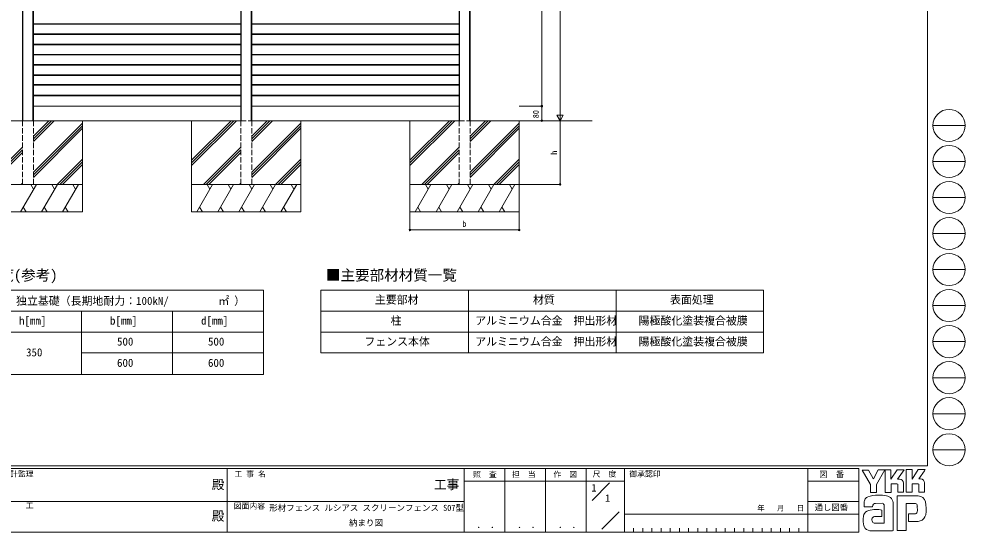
# Model space of a CAD drawing. Units: millimetres, scale not verified. Extents: x -3967 to 3967, y -2821 to 2821.
# Drawn here: x -1233 to 3967, y -2821 to -2 of the extents above; entities that cross this region are included whole.
import ezdxf
from ezdxf.enums import TextEntityAlignment as Align

# ---------------------------------------------------------------- set-up
doc = ezdxf.new("R2010")
doc.units = ezdxf.units.MM
doc.header["$LTSCALE"] = 10
doc.linetypes.add('DASHED3', pattern=[4, 3, -1])
doc.layers.add('0-0_0', color=3, linetype='Continuous')
for name, color, linetype, lineweight in [('0-1_USER1', 4, 'Continuous', 9), ('0-2_YKK_ZWAK', 7, 'Continuous', 18), ('0-3_YKK_11', 6, 'Continuous', 9), ('0-4_YKK_12', 7, 'Continuous', 9)]:
    doc.layers.add(name, color=color, linetype=linetype, lineweight=lineweight)
doc.styles.add('ＭＳ ゴシック', font='')
doc.styles.get('ＭＳ ゴシック').set_extended_font_data('MS Gothic')

msp = doc.modelspace()

# ---------------------------------------------------------------- linework, layer by layer
at = {"layer": '0-1_USER1'}
for p, q in [((-1214.08, 1318.65), (-1214.08, -561.35)), ((-1211.08, 1318.65), (-1211.08, -561.35)), ((-1157.08, 1318.65), (-1157.08, -561.35)), ((-1154.08, -561.35), (-1154.08, 1318.65)), ((-14.08, 1318.65), (-14.08, -561.35)), ((-11.08, 1318.65), (-11.08, -561.35)), ((42.92, 1318.65), (42.92, -561.35)), ((45.92, -561.35), (45.92, 1318.65)), ((1185.92, 1318.65), (1185.92, -561.35)), ((1188.92, 1318.65), (1188.92, -561.35)), ((1242.92, 1318.65), (1242.92, -561.35)), ((1245.92, -561.35), (1245.92, 1318.65)), ((-1154.08, -28.66), (-14.08, -28.66)), ((-1154.08, -29.92), (-14.08, -29.92)), ((-1154.08, -31.85), (-14.08, -31.85)), ((1185.92, -28.66), (45.92, -28.66)), ((1185.92, -29.92), (45.92, -29.92)), ((1185.92, -31.85), (45.92, -31.85)), ((-1154.08, -84.76), (-14.08, -84.76)), ((-1154.08, -86.02), (-14.08, -86.02)), ((-1154.08, -87.95), (-14.08, -87.95)), ((1185.92, -84.76), (45.92, -84.76)), ((1185.92, -86.02), (45.92, -86.02)), ((1185.92, -87.95), (45.92, -87.95)), ((-1154.08, -140.86), (-14.08, -140.86)), ((-1154.08, -142.12), (-14.08, -142.12)), ((-1154.08, -144.05), (-14.08, -144.05)), ((1185.92, -140.86), (45.92, -140.86)), ((1185.92, -142.12), (45.92, -142.12)), ((1185.92, -144.05), (45.92, -144.05)), ((-1154.08, -196.96), (-14.08, -196.96)), ((-1154.08, -198.22), (-14.08, -198.22)), ((-1154.08, -200.15), (-14.08, -200.15)), ((1185.92, -196.96), (45.92, -196.96)), ((1185.92, -198.22), (45.92, -198.22)), ((1185.92, -200.15), (45.92, -200.15)), ((-1154.08, -253.06), (-14.08, -253.06)), ((-1154.08, -254.32), (-14.08, -254.32)), ((-1154.08, -256.25), (-14.08, -256.25)), ((1185.92, -253.06), (45.92, -253.06)), ((1185.92, -254.32), (45.92, -254.32)), ((1185.92, -256.25), (45.92, -256.25)), ((-1154.08, -309.16), (-14.08, -309.16)), ((-1154.08, -310.42), (-14.08, -310.42)), ((1185.92, -309.16), (45.92, -309.16)), ((1185.92, -310.42), (45.92, -310.42)), ((-1154.08, -312.35), (-14.08, -312.35)), ((-1154.08, -362.02), (-14.08, -362.02)), ((-1154.08, -363.3), (-14.08, -363.3)), ((1185.92, -312.35), (45.92, -312.35)), ((1185.92, -362.02), (45.92, -362.02)), ((1185.92, -363.3), (45.92, -363.3)), ((-1154.08, -365.35), (-14.08, -365.35)), ((1185.92, -365.35), (45.92, -365.35)), ((-1154.08, -420.41), (-14.08, -420.41)), ((-1154.08, -421.67), (-14.08, -421.67)), ((-1154.08, -423.6), (-14.08, -423.6)), ((-14.08, -423.85), (-1154.08, -423.85)), ((1185.92, -420.41), (45.92, -420.41)), ((1185.92, -421.67), (45.92, -421.67)), ((1185.92, -423.6), (45.92, -423.6)), ((45.92, -423.85), (1185.92, -423.85)), ((-1154.08, -481.35), (-14.08, -481.35)), ((1185.92, -481.35), (45.92, -481.35)), ((-1739.3, -561.35), (-14.08, -561.35)), ((-1484.08, -561.35), (-1214.08, -561.35)), ((-1154.08, -660.97), (-1054.47, -561.35)), ((-1154.08, -675.11), (-1040.33, -561.35)), ((-1154.08, -646.82), (-1068.61, -561.35)), ((-1154.08, -561.35), (-884.08, -561.35)), ((-884.08, -1061.35), (-884.08, -561.35)), ((-284.08, -1061.35), (-284.08, -561.35)), ((-284.08, -807.12), (-38.32, -561.35)), ((-284.08, -792.97), (-52.46, -561.35)), ((-284.08, -778.83), (-66.6, -561.35)), ((-284.08, -561.35), (-14.08, -561.35)), ((45.92, -561.35), (1185.92, -561.35)), ((45.92, -660.97), (145.53, -561.35)), ((45.92, -675.11), (159.67, -561.35)), ((45.92, -646.82), (131.39, -561.35)), ((45.92, -561.35), (315.92, -561.35)), ((315.92, -1061.35), (315.92, -561.35)), ((915.92, -1061.35), (915.92, -561.35)), ((915.92, -807.12), (1161.68, -561.35)), ((915.92, -792.97), (1147.54, -561.35)), ((915.92, -778.83), (1133.4, -561.35)), ((915.92, -561.35), (1185.92, -561.35)), ((1245.92, -561.35), (1465.92, -561.35)), ((1245.92, -660.97), (1345.53, -561.35)), ((1245.92, -675.11), (1359.67, -561.35)), ((1245.92, -646.82), (1331.39, -561.35)), ((1245.92, -561.35), (1515.92, -561.35)), ((1245.92, -561.35), (1917.42, -561.35)), ((1515.92, -1061.35), (1515.92, -561.35)), ((-1154.08, -844.81), (-884.08, -574.81)), ((-1154.08, -858.95), (-884.08, -588.96)), ((-1154.08, -873.1), (-884.08, -603.1)), ((45.92, -844.81), (315.92, -574.81)), ((45.92, -858.95), (315.92, -588.96)), ((45.92, -873.1), (315.92, -603.1)), ((1245.92, -844.81), (1515.92, -574.81)), ((1245.92, -858.95), (1515.92, -588.96)), ((1245.92, -873.1), (1515.92, -603.1)), ((-1418.62, -911.35), (-1214.08, -706.82)), ((-1404.47, -911.35), (-1214.08, -720.96)), ((-218.62, -911.35), (-14.08, -706.82)), ((-204.47, -911.35), (-14.08, -720.96)), ((981.38, -911.35), (1185.92, -706.82)), ((995.53, -911.35), (1185.92, -720.96)), ((-1390.33, -911.35), (-1214.08, -735.11)), ((-1022.63, -911.35), (-884.08, -772.8)), ((-190.33, -911.35), (-14.08, -735.11)), ((177.37, -911.35), (315.92, -772.8)), ((1009.67, -911.35), (1185.92, -735.11)), ((1377.37, -911.35), (1515.92, -772.8)), ((-1008.49, -911.35), (-884.08, -786.95)), ((-994.35, -911.35), (-884.08, -801.09)), ((191.51, -911.35), (315.92, -786.95)), ((205.65, -911.35), (315.92, -801.09)), ((1391.51, -911.35), (1515.92, -786.95)), ((1405.65, -911.35), (1515.92, -801.09)), ((-1484.08, -911.35), (-884.08, -911.35)), ((-1224.38, -1061.35), (-1137.78, -911.35)), ((-1220.62, -911.35), (-1214.08, -904.81)), ((-1214.08, -911.35), (-1154.08, -911.35)), ((-1152.78, -937.34), (-1167.78, -911.35)), ((-1108.91, -1061.35), (-1022.31, -911.35)), ((-1037.31, -937.34), (-1052.31, -911.35)), ((-993.44, -1061.35), (-906.84, -911.35)), ((-921.84, -937.34), (-936.84, -911.35)), ((-284.08, -911.35), (315.92, -911.35)), ((-255.32, -1061.35), (-168.72, -911.35)), ((-183.72, -937.33), (-198.72, -911.35)), ((-139.85, -1061.35), (-53.25, -911.35)), ((-68.25, -937.33), (-83.25, -911.35)), ((-24.38, -1061.35), (62.22, -911.35)), ((-20.62, -911.35), (-14.08, -904.81)), ((-14.08, -911.35), (45.92, -911.35)), ((47.22, -937.34), (32.22, -911.35)), ((91.09, -1061.35), (177.69, -911.35)), ((162.69, -937.34), (147.69, -911.35)), ((206.56, -1061.35), (293.16, -911.35)), ((278.16, -937.34), (263.16, -911.35)), ((915.92, -911.35), (1515.92, -911.35)), ((944.68, -1061.35), (1031.28, -911.35)), ((1016.28, -937.33), (1001.28, -911.35)), ((1060.15, -1061.35), (1146.75, -911.35)), ((1131.75, -937.33), (1116.75, -911.35)), ((1175.62, -1061.35), (1262.22, -911.35)), ((1179.38, -911.35), (1185.92, -904.81)), ((1185.92, -911.35), (1245.92, -911.35)), ((1247.22, -937.34), (1232.22, -911.35)), ((1291.09, -1061.35), (1377.69, -911.35)), ((1362.69, -937.34), (1347.69, -911.35)), ((1406.56, -1061.35), (1493.16, -911.35)), ((1478.16, -937.34), (1463.16, -911.35)), ((-1209.38, -1035.37), (-1194.39, -1061.35)), ((-1093.91, -1035.37), (-1078.91, -1061.35)), ((-978.44, -1035.37), (-963.44, -1061.35)), ((-240.32, -1035.37), (-225.32, -1061.35)), ((-124.85, -1035.37), (-109.86, -1061.35)), ((-9.38, -1035.37), (5.61, -1061.35)), ((106.09, -1035.37), (121.09, -1061.35)), ((221.56, -1035.37), (236.56, -1061.35)), ((959.68, -1035.37), (974.68, -1061.35)), ((1075.15, -1035.37), (1090.14, -1061.35)), ((1190.62, -1035.37), (1205.61, -1061.35)), ((1306.09, -1035.37), (1321.09, -1061.35)), ((1421.56, -1035.37), (1436.56, -1061.35)), ((-1484.08, -1061.35), (-884.08, -1061.35)), ((-284.08, -1061.35), (315.92, -1061.35)), ((915.92, -1061.35), (1515.92, -1061.35))]:
    msp.add_line(p, q, dxfattribs=at)
at = {"layer": '0-1_USER1', "linetype": 'DASHED3'}
for points in [[(-1214.08, -561.35), (-1154.08, -561.35), (-1154.08, -911.35), (-1214.08, -911.35)], [(-14.08, -561.35), (45.92, -561.35), (45.92, -911.35), (-14.08, -911.35)], [(1185.92, -561.35), (1245.92, -561.35), (1245.92, -911.35), (1185.92, -911.35)]]:
    msp.add_lwpolyline(points, close=True, dxfattribs=at)
at = {"layer": '0-2_YKK_ZWAK'}
for p, q in [((-1889.79, -1492.3), (110.21, -1492.3)), ((110.21, -1492.3), (110.21, -1955.62)), ((426.09, -1492.3), (2859.66, -1492.3)), ((426.09, -1492.3), (426.09, -1837.3)), ((1237.28, -1492.3), (1237.28, -1837.3)), ((2048.47, -1492.3), (2048.47, -1837.3)), ((2859.66, -1492.3), (2859.66, -1837.3)), ((-1389.79, -1607.3), (110.21, -1607.3)), ((-889.79, -1607.3), (-889.79, -1955.62)), ((-389.79, -1607.3), (-389.79, -1955.62)), ((426.09, -1607.3), (2859.66, -1607.3)), ((-1889.79, -1722.3), (110.21, -1722.3)), ((426.09, -1722.3), (2859.66, -1722.3)), ((-889.79, -1837.3), (110.21, -1837.3)), ((426.09, -1837.3), (2859.66, -1837.3)), ((-1889.79, -1955.62), (110.21, -1955.62))]:
    msp.add_line(p, q, dxfattribs=at)
at = {"layer": '0-3_YKK_11'}
for p, q in [((1640.92, -481.35), (1640.92, 1317.65)), ((1740.92, -526.35), (1740.92, 1282.65)), ((1516.92, -481.35), (1641.92, -481.35)), ((1516.92, -481.35), (1641.92, -481.35)), ((1640.92, -481.35), (1640.92, -561.35)), ((1740.92, -561.35), (1740.92, -500.73)), ((1516.92, -561.35), (1641.92, -561.35)), ((1516.92, -561.35), (1741.92, -561.35)), ((1516.92, -561.35), (1741.92, -561.35)), ((1740.92, -561.35), (1723.42, -531.04)), ((1758.42, -531.04), (1723.42, -531.04)), ((1740.92, -561.35), (1758.42, -531.04)), ((1740.92, -911.35), (1740.92, -561.35)), ((1516.92, -911.35), (1741.92, -911.35)), ((915.92, -1062.35), (915.92, -1162.35)), ((1515.92, -1062.35), (1515.92, -1162.35)), ((915.92, -1161.35), (1515.92, -1161.35))]:
    msp.add_line(p, q, dxfattribs=at)
for centre in [(1640.92, -481.35), (1640.92, -481.35), (1640.92, -561.35), (1740.92, -911.35), (915.92, -1161.35), (1515.92, -1161.35)]:
    msp.add_circle(centre, 4.25, dxfattribs=at)
at = {"layer": '0-4_YKK_12'}
for p, q in [((3760.92, 2793), (3760.92, -2457)), ((3790.68, -587.16), (3967.08, -587.16)), ((3790.68, -785.12), (3967.08, -785.12)), ((3790.68, -983.08), (3967.08, -983.08)), ((3790.68, -1181.04), (3967.08, -1181.04)), ((3790.68, -1379), (3967.08, -1379)), ((3790.68, -1576.96), (3967.08, -1576.96)), ((3790.68, -1774.92), (3967.08, -1774.92)), ((3790.68, -1972.88), (3967.08, -1972.88)), ((3790.68, -2170.84), (3967.08, -2170.84)), ((3790.68, -2368.8), (3967.08, -2368.8)), ((3760.92, -2457), (-3939.08, -2457)), ((3382.92, -2471), (-3939.08, -2471)), ((-89.08, -2471), (-89.08, -2821)), ((1212.92, -2471), (1212.92, -2821)), ((1436.92, -2471), (1436.92, -2821)), ((1660.92, -2471), (1660.92, -2821)), ((1884.92, -2471), (1884.92, -2821)), ((2094.92, -2471), (2094.92, -2821)), ((3102.91, -2471), (3102.91, -2821)), ((3382.92, -2471), (3382.92, -2821)), ((3447.24, -2558.99), (3401.29, -2480.06)), ((3401.29, -2480.06), (3436.42, -2480.06)), ((3436.42, -2480.06), (3461.56, -2527.09)), ((3489.28, -2478.98), (3463.72, -2528.71)), ((3525.54, -2478.98), (3480.21, -2559.26)), ((3489.28, -2478.98), (3525.54, -2478.98)), ((3527.51, -2603.31), (3527.51, -2479.25)), ((3527.51, -2479.25), (3559.68, -2479.25)), ((3559.68, -2530.23), (3593.47, -2478.71)), ((3559.68, -2479.25), (3559.68, -2530.23)), ((3593.47, -2478.71), (3631.72, -2478.71)), ((3631.72, -2478.71), (3596.32, -2530.06)), ((3642.66, -2602.23), (3642.66, -2478.17)), ((3642.66, -2478.17), (3675.37, -2478.17)), ((3675.37, -2530.08), (3709.69, -2478.17)), ((3675.37, -2478.17), (3675.37, -2530.08)), ((3709.69, -2478.17), (3747.53, -2478.17)), ((3743.75, -2484.65), (3712.53, -2529.25)), ((3747.53, -2478.17), (3743.75, -2484.65)), ((1894.76, -2540.99), (1212.92, -2540.99)), ((1894.76, -2540.99), (2094.92, -2540.99)), ((3102.91, -2541), (3382.92, -2541)), ((3461.56, -2527.09), (3463.72, -2528.71)), ((3606.71, -2530.06), (3596.32, -2530.06)), ((3722.92, -2529.25), (3712.53, -2529.25)), ((1916.62, -2648.36), (2013.55, -2551.43)), ((3447.24, -2603.58), (3447.24, -2558.99)), ((3480.21, -2559.26), (3480.21, -2603.58)), ((3592.66, -2556.82), (3560.76, -2556.82)), ((3560.76, -2556.82), (3560.76, -2603.31)), ((3596.98, -2558.45), (3592.66, -2556.82)), ((3596.98, -2602.5), (3596.98, -2558.45)), ((3628.33, -2551.69), (3628.33, -2602.5)), ((3712.94, -2601.96), (3712.94, -2558.17)), ((3744.56, -2551.69), (3744.56, -2601.96)), ((3480.21, -2603.58), (3447.24, -2603.58)), ((3560.76, -2603.31), (3527.51, -2603.31)), ((3593.2, -2621.96), (3593.2, -2813.06)), ((3709.15, -2621.96), (3593.2, -2621.96)), ((3628.33, -2602.5), (3596.98, -2602.5)), ((3676.72, -2602.23), (3642.66, -2602.23)), ((3712.94, -2601.46), (3713.44, -2601.96)), ((3744.56, -2601.96), (3712.94, -2601.96)), ((-1363.08, -2652.99), (-75.08, -2652.99)), ((-75.08, -2652.99), (1212.92, -2652.99)), ((3102.91, -2652.99), (3382.92, -2652.99)), ((3512.38, -2663.05), (3475.4, -2663.75)), ((3502.65, -2698.73), (3509.67, -2700.35)), ((3509.67, -2700.35), (3509.67, -2736.3)), ((3523.19, -2771.71), (3523.19, -2674.4)), ((3572.11, -2666.83), (3572.11, -2812.79)), ((3643.47, -2813.06), (3643.47, -2663.59)), ((3643.47, -2663.59), (3689.96, -2663.59)), ((3704.65, -2678.56), (3704.83, -2704.91)), ((1969.64, -2804.45), (2064.88, -2709.21)), ((2094.92, -2723), (3102.91, -2723)), ((3382.92, -2722.99), (3102.91, -2722.99)), ((3509.67, -2736.3), (3469.73, -2736.35)), ((3691.04, -2720.89), (3655.63, -2720.89)), ((3655.63, -2720.89), (3655.63, -2762.25)), ((2145.32, -2800), (2145.32, -2821)), ((2195.72, -2800), (2195.72, -2821)), ((2246.12, -2800), (2246.12, -2821)), ((2296.52, -2800), (2296.52, -2821)), ((2346.92, -2800), (2346.92, -2821)), ((2397.32, -2800), (2397.32, -2821)), ((2447.72, -2800), (2447.72, -2821)), ((2498.12, -2800), (2498.12, -2821)), ((2548.52, -2800), (2548.52, -2821)), ((2598.92, -2800), (2598.92, -2821)), ((2649.32, -2800), (2649.32, -2821)), ((2699.72, -2800), (2699.72, -2821)), ((2750.12, -2800), (2750.12, -2821)), ((2800.52, -2800), (2800.52, -2821)), ((2850.92, -2800), (2850.92, -2821)), ((2901.32, -2800), (2901.32, -2821)), ((2951.72, -2800), (2951.72, -2821)), ((3002.11, -2800), (3002.11, -2821)), ((3052.51, -2800), (3052.51, -2821)), ((3466.97, -2771.71), (3523.19, -2771.71)), ((3518.86, -2771.71), (3522.38, -2771.71)), ((3523.19, -2771.7), (3523.2, -2771.71)), ((3655.63, -2762.25), (3708.88, -2762.25)), ((3708.88, -2762.25), (3719.69, -2759.82)), ((-3939.08, -2821), (3382.92, -2821)), ((3458.59, -2813.6), (3443.72, -2813.6)), ((3568.87, -2813.33), (3458.59, -2813.6)), ((3572.11, -2812.79), (3568.87, -2813.33)), ((3593.2, -2813.06), (3635.63, -2813.06)), ((3635.63, -2813.06), (3643.47, -2813.06))]:
    msp.add_line(p, q, dxfattribs=at)
for points in [[(3712.94, -2558.17), (3708.61, -2556.55), (3676.72, -2556.55), (3676.72, -2602.23)], [(3458.59, -2681.7), (3412.1, -2681.7), (3412.1, -2662.41)]]:
    msp.add_lwpolyline(points, dxfattribs=at)
for centre in [(3878.88, -587.16), (3878.88, -785.12), (3878.88, -983.08), (3878.88, -1181.04), (3878.88, -1379), (3878.88, -1576.96), (3878.88, -1774.92), (3878.88, -1972.88), (3878.88, -2170.84), (3878.88, -2368.8)]:
    msp.add_circle(centre, 88.2, dxfattribs=at)
for centre, radius, start, end in [((3606.71, -2551.69), 21.62, 0.00166, 89.99604), ((3722.92, -2550.88), 21.62, 0.00166, 89.99604), ((3462.51, -2662.66), 50.37, 158.41083, 179.71775), ((3438.98, -2651.55), 24.44, 109.02127, 161.51264), ((3490.14, -2795.01), 176.8, 89.89165, 109.30848), ((3495.33, -2825.63), 207.48, 78.7801, 91.46938), ((3528.22, -2665.96), 44.48, 40.66422, 80.31694), ((3526.01, -2665.85), 46.12, 358.78059, 38.76563), ((3707.64, -2665.4), 43.41, 14.44572, 87.08746), ((3478.12, -2829.54), 133.09, 79.38098, 112.05825), ((3479.67, -2681.07), 21.09, 138.46382, 181.71359), ((3474.07, -2680.71), 17.01, 85.50551, 126.78038), ((3507.48, -2678.54), 16.25, 14.7552, 72.44995), ((3691.57, -2675.79), 12.29, 16.43123, 96.91661), ((3668.23, -2683.08), 36.73, 4.93423, 17.03552), ((3544.58, -2692.87), 208.6, 350.99027, 10.67625), ((3517.41, -2754.95), 110.83, 168.76372, 199.80079), ((3447.19, -2740.27), 39.08, 121.82711, 169.08475), ((3478.74, -2754.28), 23.68, 171.08203, 216.71923), ((3469.82, -2750.79), 14.45, 90.33953, 178.03639), ((3691.05, -2707.84), 13.06, 269.95468, 342.90145), ((3668.02, -2701.41), 36.97, 343.6902, 354.75362), ((3708.27, -2718.45), 42.91, 285.44291, 349.90448), ((3447.32, -2775.43), 38.23, 207.31435, 263.59464), ((3469.42, -2756.65), 15.26, 230.9728, 260.75491)]:
    msp.add_arc(centre, radius, start, end, dxfattribs=at)

# ---------------------------------------------------------------- texts
at = {"layer": '0-0_0', "style": 'ＭＳ ゴシック'}
for s, height, p in [('■基礎サイズ一覧(参考)', 58.65, (-1900.98, -1456.72)), ('■主要部材材質一覧', 58.65, (454.14, -1456.72)), ('1', 41.06, (1912.92, -2610.99)), ('1', 41.06, (1988.25, -2666.99)), ('形材フェンス ルシアス スクリーンフェンス S07型', 33.36, (142.46, -2714.64)), ('納まり図', 33.36, (580.47, -2796.97))]:
    msp.add_text(s, height=height, dxfattribs=at).set_placement(p, align=Align.BOTTOM_LEFT)
at = {"layer": '0-2_YKK_ZWAK', "style": 'ＭＳ ゴシック'}
for s, p in [('独立基礎（長期地耐力：100kN/', (-1249.42, -1586.27)), ('㎡', (-137.42, -1586.27)), ('）', (-50.15, -1586.27)), ('主要部材', (722.88, -1579.8)), ('材質', (1591.68, -1579.8)), ('表面処理', (2345.27, -1579.8)), ('h[mm]', (-1232.59, -1694.8)), ('b[mm]', (-732.59, -1694.8)), ('d[mm]', (-232.59, -1694.8)), ('柱', (809.28, -1694.8)), ('アルミニウム合金\u3000押出形材', (1274.88, -1694.8)), ('陽極酸化塗装複合被膜', (2172.47, -1694.8)), ('500', (-694.19, -1809.8)), ('500', (-194.19, -1809.8)), ('フェンス本体', (665.28, -1809.8)), ('アルミニウム合金\u3000押出形材', (1274.88, -1809.8)), ('陽極酸化塗装複合被膜', (2172.47, -1809.8)), ('350', (-1194.19, -1868.96)), ('600', (-694.19, -1926.46)), ('600', (-194.19, -1926.46))]:
    msp.add_text(s, height=43.99, dxfattribs=at).set_placement(p, align=Align.BOTTOM_LEFT)
at = {"layer": '0-3_YKK_11', "style": 'ＭＳ ゴシック'}
for s, p in [('80', (1633.92, -547.75)), ('h', (1733.92, -748.35))]:
    msp.add_text(s, height=32.99, rotation=90, dxfattribs=at).set_placement(p, align=Align.BOTTOM_LEFT)
msp.add_text('b', height=32.99, dxfattribs=at).set_placement((1203.92, -1154.35), align=Align.BOTTOM_LEFT)
at = {"layer": '0-4_YKK_12', "style": 'ＭＳ ゴシック'}
for s, height, p in [('設計監理', 30.79, (-1325.39, -2526.33)), ('工 事 名', 30.79, (-48.96, -2526.33)), ('照  査', 30.79, (1262.81, -2528.8)), ('担  当', 30.79, (1476.46, -2528.8)), ('作  図', 30.79, (1704.12, -2528.62)), ('尺  度', 30.79, (1920.04, -2526.37)), ('御承認印', 30.79, (2121.59, -2526.33)), ('図\u3000番', 32.84, (3164.89, -2529.62)), ('殿', 51.32, (-173.9, -2600.56)), ('工事', 51.32, (1047.23, -2600.56)), ('施\u3000\u3000工', 30.79, (-1325.39, -2699.54)), ('殿', 51.32, (-173.9, -2773.78)), ('図面内容', 30.79, (-52.91, -2702.48)), ('年   月   日', 29.03, (2824.68, -2712.69)), ('通し図番', 32.84, (3139.71, -2711.85)), (' ． ．', 35.92, (1257.47, -2810.46)), (' ． ．', 35.92, (1481.47, -2810.46)), (' ． ．', 35.92, (1705.47, -2810.46))]:
    msp.add_text(s, height=height, dxfattribs=at).set_placement(p, align=Align.BOTTOM_LEFT)

doc.saveas('drawing.dxf')
